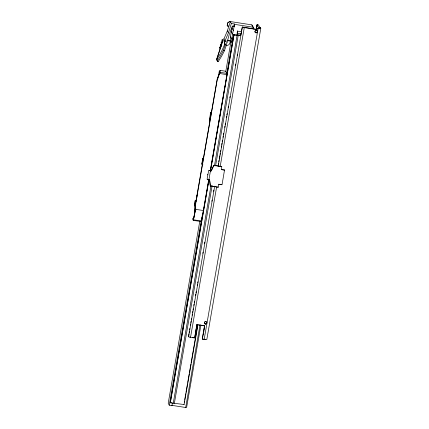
<?xml version="1.0" encoding="UTF-8"?>
<svg xmlns="http://www.w3.org/2000/svg" width="429" height="429" viewBox="0 0 429 429"><rect width="100%" height="100%" fill="white"/><g stroke="black" fill="none" stroke-linecap="round" stroke-linejoin="round"><path stroke-width="0.64" d="M232.545 26.062L230.496 36.106L230.427 40.235L231.424 42.085L232.352 42.09L233.574 35.065M231.424 42.085L232.539 34.004L234.111 26.705L233.312 26.228A1.207 1.185 -28.4 0 0 231.976 27.016L229.225 34.636L227.102 42.106A84.32 80.073 42.7 0 1 225.509 47.565A84.164 79.923 42.7 0 1 224.346 50.826A70.045 68.683 -28.4 0 1 218.104 61.679L217.342 61.159L217.557 60.516A68.908 67.573 -28.4 0 0 223.262 50.493A82.856 78.679 42.7 0 0 225.15 44.97A1.796 1.705 42.7 0 0 225.209 44.686L224.646 42.83L225.032 40.873L228.41 32.829L231.376 23.515L230.373 21.654L229.713 21.552L227.633 23.043L227.225 25.397L227.574 22.941L229.66 21.45L251.812 24.866L253.684 27.939L253.501 29.016M219.825 73.246L220.088 72.356L219.321 70.93L220.629 71.128L220.216 70.388L219.948 71.278M196.927 197.217L197.018 195.115M217.557 60.516L216.843 59.202L222.785 41.163L224.689 40.235L224.249 41.87A1.185 1.164 -28.4 0 0 224.474 42.707A1.496 1.464 -28.4 0 1 224.673 44.09L225.15 44.97M210.215 170.935L226.952 74.464L227.021 73.429L225.74 71.45M196.289 200.874L195.179 200.708L194.53 204.445C196.182 206.033 193.425 211.594 195.345 211.282M210.559 112.232L209.395 121.546L210.902 112.865L210.559 112.232L211.663 112.403M195.179 200.708L194.975 204.204L195.71 200.836L195.292 204.794L217.369 78.239L220.088 72.367M201.796 164.017L202.82 158.092L201.968 164.339L201.796 164.017L202.901 164.189M194.669 211.347C195.731 208.505 194.074 198.943 195.629 209.384L193.275 220.431L192.75 219.509L192.911 218.576L193.683 218.693L194.943 211.438M195.233 205.807L195.544 209.223L193.42 219.514L192.911 218.576M195.313 205.958L217.449 78.389L219.707 73.52L226.925 74.63M218.066 78.185L219.321 70.93M195.656 210.231L195.871 208.998M172.388 403.099L171.932 405.743L169.257 405.196L168.206 403.271L199.823 221.058M225.826 71.198L231.027 41.216M233.955 26.325L234.368 23.976L231.376 23.515M234.368 23.976L234.164 26.711L233.896 26.308M169.23 405.164L201.775 217.6M226.871 72.962L232.604 39.94M232.829 38.621L233.06 37.296M233.29 35.977L233.521 34.658M193.243 220.415L201.045 221.493L203.346 210.516L208.725 179.515M197.935 324.737L184.089 404.52L170.286 402.81L208.859 179.756L209.609 179.912L210.323 185.988L218.264 187.21L218.72 184.18M210.344 171.187L234.025 34.701L237.14 35.162M208.891 179.885L210.467 170.774L208.698 170.275L207.073 179.338L209.658 180.003L210.323 185.988M170.286 402.81L209.073 179.284M210.559 170.715L234.025 34.701M237.065 33.403L237.521 30.786M173.246 403.265L211.004 185.677M214.436 165.894L237.092 35.344L240.744 35.714M237.049 35.108L237.73 31.183L241.591 31.778M174.378 403.249L212.135 185.66M215.567 165.878L238.218 35.328M188.894 333.837L188.588 336.749A1.813 0.279 9.8 0 0 190.535 337.339L194.68 337.977L196.863 324.544L198.144 324.742M189.125 332.518L189.355 331.199M189.58 329.88L189.811 328.56M190.385 325.262L190.61 323.943M190.841 322.624L191.071 321.305M191.302 319.991L191.527 318.672M192.101 315.374L192.331 314.055M192.557 312.736L192.787 311.416M193.018 310.097L193.243 308.778M193.817 305.48L194.047 304.161M194.273 302.842L194.503 301.523M195.533 295.586L195.763 294.267M195.989 292.948L196.219 291.629M197.249 285.698L197.479 284.379M197.71 283.06L197.935 281.74M202.858 253.383L203.083 252.064M204.574 243.49L204.805 242.171M211.899 201.281L212.124 199.968M213.615 191.393L213.84 190.074M218.307 164.355L218.533 163.036M218.763 161.717L218.994 160.398M219.219 159.079L219.793 155.781M220.023 154.461L220.249 153.142M220.479 151.823L220.71 150.504M221.278 147.206L221.509 145.887M221.739 144.568L221.965 143.248M222.195 141.929L222.426 140.61M222.994 137.318L223.225 135.998M223.455 134.679L223.686 133.36M224.716 127.424L224.941 126.105M225.171 124.785L225.402 123.466M226.432 117.53L226.657 116.211M226.887 114.892L227.118 113.572M228.148 107.641L228.373 106.322M229.864 97.748L230.094 96.428M235.467 65.433L235.698 64.114M237.189 55.539L237.414 54.22M240.621 35.757L242.315 26.984L256.322 29.263L257.995 28.319A1.813 0.279 9.8 0 0 259.604 28.276L259.218 27.558L258.944 27.826L258.515 27.542L257.03 24.791L258.419 24.844L260.124 28.008L260.403 27.74L260.789 28.459L206.842 339.371A3.019 0.467 9.8 0 1 204.161 339.436L202.268 338.953L204.563 325.729L202.381 339.162M188.588 336.749L214.714 186.175M218.152 166.361L242.331 27.016A1.813 0.279 9.8 0 0 244.278 27.601L256.435 29.472L258.108 28.523A3.019 0.467 9.8 0 0 260.789 28.459M190.535 337.339L216.64 186.878L218.264 187.21M220.211 166.307L244.278 27.601M221.321 169.578L224.582 170.082L221.321 169.578L221.782 166.549L213.84 165.326L211.24 170.892L213.84 165.326M196.096 328.952L194.68 337.977M196.316 327.692L196.863 324.544M184.282 402.225L184.513 400.906M184.743 399.587L185.773 393.65M185.998 392.337L187.489 383.757M187.714 382.448L189.205 373.863M189.43 372.554L190.921 363.969M191.146 362.666L197.79 324.388M218.774 184.272L222.029 184.776L224.528 169.991M171.932 405.743L171.713 405.335L185.693 407.491L200.021 324.935M200.922 324.968L186.604 407.47L185.693 407.491M203.287 334.529L203.512 333.21M203.743 332.03L203.973 330.566M204.199 329.392L204.429 327.928M256.226 29.419L257.03 24.791M256.569 28.668L257.255 24.705M204.161 339.436L258.108 28.523M207.534 174.383L207.405 174.898M256.74 26.593L257.234 24.662M196.68 198.482L196.38 199.276M222.662 41.597L221.391 41.881L222.002 43.018L222.49 41.549L221.873 40.412L222.066 39.833L223.949 38.916L227.349 30.867L228.85 26.153L227.563 25.954L228.909 26.255L230.373 21.654M221.359 46.75L219.664 47.131L219.428 47.844L219.921 49.26L216.516 59.636L217.342 61.159M221.798 44.219L220.527 44.509L220.297 45.201L220.914 46.337L220.275 48.268L219.664 47.131M221.391 41.881L221.01 43.034L221.627 44.171L221.139 45.64L220.527 44.509M227.82 40.09L230.303 40.728L230.652 41.377L229.006 44.739L226.029 45.871M259.218 27.558L260.403 27.74M258.944 27.826L260.124 28.008M234.572 24.362L253.083 27.209L253.684 27.939M237.301 33.339L241.195 33.939M236.851 34.599L240.712 35.194M234.127 34.888L237.092 35.344M220.238 70.404L225.863 71.273M220.088 72.356L227.021 73.429M213.894 165.417L221.782 166.549M211.24 170.892L209.218 170.345M219.375 184.282L221.326 184.583M210.907 185.993L216.007 186.781M195.254 200.836L196.359 201.008M195.629 209.325L203.346 210.516M193.479 219.798L201.185 220.983M199.431 324.941L201.357 325.236M202.638 325.434L203.925 325.632M196.975 324.753L204.676 325.938M192.197 337.403L193.978 337.677M202.268 338.953L204.048 339.226A1.813 0.279 9.8 0 0 205.255 339.328M170.184 402.622L171.965 402.895M208.837 179.794L207.604 179.419M190.422 337.13L189.865 336.99M234.465 34.964L233.596 34.717M226.93 40.417L230.652 41.377M224.882 41.425L227.102 42.106M223.262 50.493L224.346 50.826M216.516 59.636L217.278 60.151M227.166 25.29L227.622 26.056M251.812 24.866L253.083 27.209M233.049 25.735L233.312 26.228M232.148 28.341L233.419 30.69M231.269 31.655L232.539 34.004M227.349 30.867L228.41 32.829M230.588 36.824L231.698 38.873M232.143 41.699L232.352 42.09M224.689 40.235L225.032 40.873L223.949 38.916M224.303 41.656L224.683 42.358M224.26 41.822L224.646 42.541M224.474 42.707L224.898 43.49M224.742 43.828L225.209 44.686M222.066 39.833L222.785 41.163M217.551 60.661L218.104 61.679M183.939 404.204L184.089 404.52M255.925 32.717A1.207 1.185 -28.4 0 1 255.126 30.893A1.207 1.185 -28.4 0 1 257.143 30.888A1.207 1.185 -28.4 0 1 256.301 32.711M224.673 44.09A68.908 67.573 -28.4 0 1 216.843 59.202M205.518 323.949A1.207 1.185 -28.4 0 0 206.671 322.217A1.207 1.185 -28.4 0 0 204.595 322.115A1.207 1.185 -28.4 0 0 205.518 323.949M205.566 324.045A1.207 1.185 -28.4 0 0 206.724 322.313A1.207 1.185 -28.4 0 0 204.644 322.211A1.207 1.185 -28.4 0 0 205.566 324.045M256.134 32.883A1.207 1.185 -28.4 0 0 257.293 31.151A1.207 1.185 -28.4 0 0 255.212 31.049A1.207 1.185 -28.4 0 0 256.134 32.883"/></g></svg>
